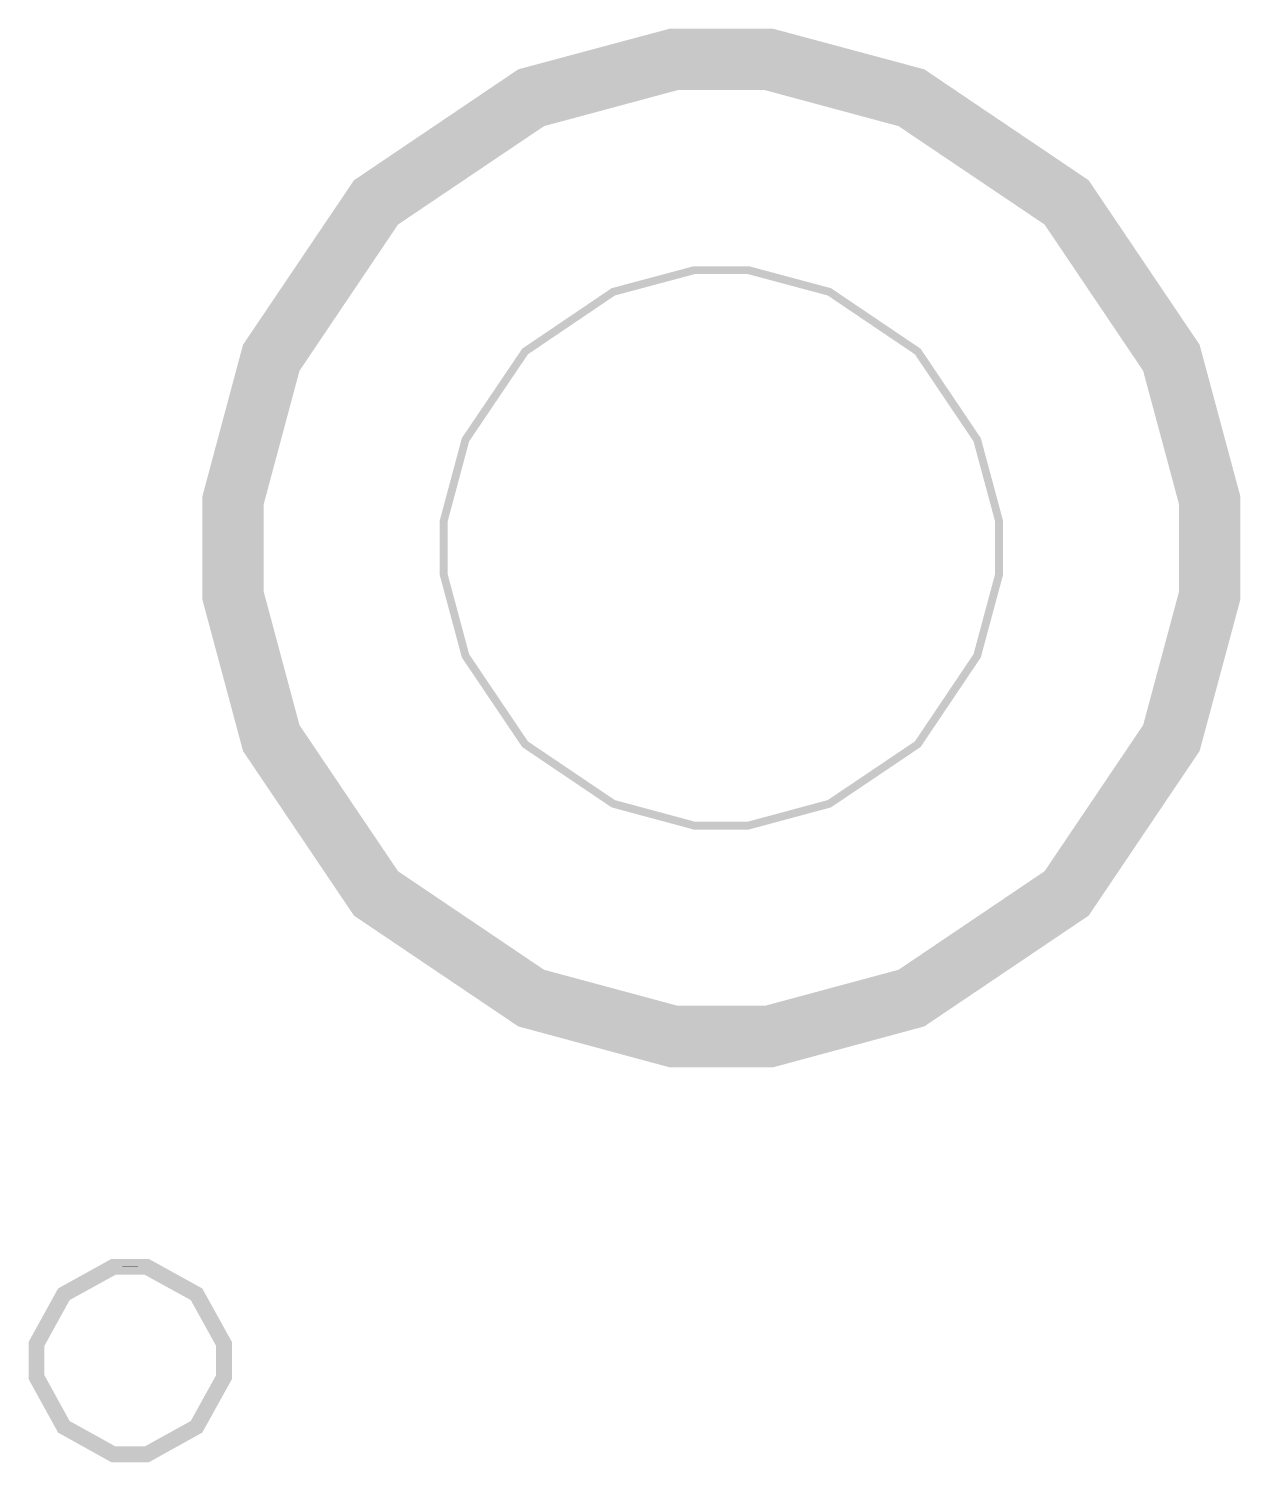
# Model space of a CAD drawing. Extents: x 0.7 to 27.4, y 1.6 to 10.2.
# Drawn here: x 6.2955 to 6.7047, y 5.3169 to 5.8009 of the extents above; entities that cross this region are included whole.
import ezdxf

# ---------------------------------------------------------------- set-up
doc = ezdxf.new("R2010")
doc.units = 0
doc.header["$MEASUREMENT"] = 0
doc.layers.add('Layer1', color=50, linetype='Continuous')

msp = doc.modelspace()

# ---------------------------------------------------------------- linework, layer by layer
at = {"color": 0}
for points, const_width in [([(6.5294, 5.79053), (6.51335, 5.79053), (6.46517, 5.77761), (6.41276, 5.74224), (6.37739, 5.68983), (6.36447, 5.64165), (6.36447, 5.6256), (6.36447, 5.6096), (6.37739, 5.56142), (6.41276, 5.509), (6.46517, 5.47364), (6.51335, 5.46067), (6.5294, 5.46067), (6.54542, 5.46067), (6.59358, 5.47364), (6.646, 5.509), (6.68137, 5.56142), (6.69433, 5.6096), (6.69433, 5.6256), (6.69433, 5.64165), (6.68137, 5.68983), (6.646, 5.74224), (6.59358, 5.77761), (6.54542, 5.79053), (6.5294, 5.79053)], 0.02067), ([(6.5294, 5.79053), (6.51335, 5.79053), (6.46517, 5.77761), (6.41276, 5.74224), (6.37739, 5.68983), (6.36447, 5.64165), (6.36447, 5.6256), (6.36447, 5.6096), (6.37739, 5.56142), (6.41276, 5.509), (6.46517, 5.47364), (6.51335, 5.46067), (6.5294, 5.46067), (6.54542, 5.46067), (6.59358, 5.47364), (6.646, 5.509), (6.68137, 5.56142), (6.69433, 5.6096), (6.69433, 5.6256), (6.69433, 5.64165), (6.68137, 5.68983), (6.646, 5.74224), (6.59358, 5.77761), (6.54542, 5.79053), (6.5294, 5.79053)], 0.02067), ([(6.5294, 5.79053), (6.51335, 5.79053), (6.46517, 5.77761), (6.41276, 5.74224), (6.37739, 5.68983), (6.36447, 5.64165), (6.36447, 5.6256), (6.36447, 5.6096), (6.37739, 5.56142), (6.41276, 5.509), (6.46517, 5.47364), (6.51335, 5.46067), (6.5294, 5.46067), (6.54542, 5.46067), (6.59358, 5.47364), (6.646, 5.509), (6.68137, 5.56142), (6.69433, 5.6096), (6.69433, 5.6256), (6.69433, 5.64165), (6.68137, 5.68983), (6.646, 5.74224), (6.59358, 5.77761), (6.54542, 5.79053), (6.5294, 5.79053)], 0.02067), ([(6.5294, 5.79053), (6.51335, 5.79053), (6.46517, 5.77761), (6.41276, 5.74224), (6.37739, 5.68983), (6.36447, 5.64165), (6.36447, 5.6256), (6.36447, 5.6096), (6.37739, 5.56142), (6.41276, 5.509), (6.46517, 5.47364), (6.51335, 5.46067), (6.5294, 5.46067), (6.54542, 5.46067), (6.59358, 5.47364), (6.646, 5.509), (6.68137, 5.56142), (6.69433, 5.6096), (6.69433, 5.6256), (6.69433, 5.64165), (6.68137, 5.68983), (6.646, 5.74224), (6.59358, 5.77761), (6.54542, 5.79053), (6.5294, 5.79053)], 0.02067), ([(6.5294, 5.79053), (6.51335, 5.79053), (6.46517, 5.77756), (6.41276, 5.74224), (6.37739, 5.68978), (6.36447, 5.64165), (6.36447, 5.6256), (6.36447, 5.6096), (6.37739, 5.56142), (6.41276, 5.50896), (6.46517, 5.47364), (6.51335, 5.46061), (6.5294, 5.46061), (6.54542, 5.46061), (6.59358, 5.47364), (6.646, 5.50896), (6.68137, 5.56142), (6.69433, 5.6096), (6.69433, 5.6256), (6.69433, 5.64165), (6.68137, 5.68978), (6.646, 5.74224), (6.59358, 5.77756), (6.54542, 5.79053), (6.5294, 5.79053)], 0.02067), ([(6.5294, 5.79047), (6.51335, 5.79047), (6.46517, 5.77756), (6.41276, 5.74219), (6.37739, 5.68978), (6.36447, 5.6416), (6.36447, 5.62554), (6.36447, 5.60954), (6.37739, 5.56136), (6.41276, 5.50896), (6.46517, 5.47358), (6.51335, 5.46061), (6.5294, 5.46061), (6.54542, 5.46061), (6.59358, 5.47358), (6.646, 5.50896), (6.68137, 5.56136), (6.69433, 5.60954), (6.69433, 5.62554), (6.69433, 5.6416), (6.68137, 5.68978), (6.646, 5.74219), (6.59358, 5.77756), (6.54542, 5.79047), (6.5294, 5.79047)], 0.02067), ([(6.5294, 5.79047), (6.51335, 5.79047), (6.46517, 5.77756), (6.41276, 5.74219), (6.37739, 5.68978), (6.36447, 5.6416), (6.36447, 5.62554), (6.36447, 5.60954), (6.37739, 5.56136), (6.41276, 5.50896), (6.46517, 5.47358), (6.51335, 5.46061), (6.5294, 5.46061), (6.54542, 5.46061), (6.59358, 5.47358), (6.646, 5.50896), (6.68137, 5.56136), (6.69433, 5.60954), (6.69433, 5.62554), (6.69433, 5.6416), (6.68137, 5.68978), (6.646, 5.74219), (6.59358, 5.77756), (6.54542, 5.79047), (6.5294, 5.79047)], 0.02067), ([(6.5294, 5.79047), (6.51335, 5.79047), (6.46517, 5.77756), (6.41276, 5.74219), (6.37739, 5.68978), (6.36447, 5.6416), (6.36447, 5.62554), (6.36447, 5.60954), (6.37739, 5.56136), (6.41276, 5.50896), (6.46517, 5.47358), (6.51335, 5.46061), (6.5294, 5.46061), (6.54542, 5.46061), (6.59358, 5.47358), (6.646, 5.50896), (6.68137, 5.56136), (6.69433, 5.60954), (6.69433, 5.62554), (6.69433, 5.6416), (6.68137, 5.68978), (6.646, 5.74219), (6.59358, 5.77756), (6.54542, 5.79047), (6.5294, 5.79047)], 0.02067), ([(6.5294, 5.79047), (6.51335, 5.79047), (6.46517, 5.77756), (6.41276, 5.74219), (6.37739, 5.68978), (6.36447, 5.6416), (6.36447, 5.62554), (6.36447, 5.60954), (6.37739, 5.56136), (6.41276, 5.50896), (6.46517, 5.47358), (6.51335, 5.46061), (6.5294, 5.46061), (6.54542, 5.46061), (6.59358, 5.47358), (6.646, 5.50896), (6.68137, 5.56136), (6.69433, 5.60954), (6.69433, 5.62554), (6.69433, 5.6416), (6.68137, 5.68978), (6.646, 5.74219), (6.59358, 5.77756), (6.54542, 5.79047), (6.5294, 5.79047)], 0.02067), ([(6.5294, 5.79047), (6.51335, 5.79047), (6.46517, 5.77756), (6.41276, 5.74219), (6.37739, 5.68978), (6.36447, 5.6416), (6.36447, 5.62554), (6.36447, 5.60954), (6.37739, 5.56136), (6.41276, 5.50896), (6.46517, 5.47358), (6.51335, 5.46061), (6.5294, 5.46061), (6.54542, 5.46061), (6.59358, 5.47358), (6.646, 5.50896), (6.68137, 5.56136), (6.69433, 5.60954), (6.69433, 5.62554), (6.69433, 5.6416), (6.68137, 5.68978), (6.646, 5.74219), (6.59358, 5.77756), (6.54542, 5.79047), (6.5294, 5.79047)], 0.02067), ([(6.5294, 5.79047), (6.51335, 5.79047), (6.46517, 5.77756), (6.41276, 5.74219), (6.37739, 5.68978), (6.36447, 5.6416), (6.36447, 5.62554), (6.36447, 5.60954), (6.37739, 5.56136), (6.41276, 5.50896), (6.46517, 5.47358), (6.51335, 5.46061), (6.5294, 5.46061), (6.54542, 5.46061), (6.59358, 5.47358), (6.646, 5.50896), (6.68137, 5.56136), (6.69433, 5.60954), (6.69433, 5.62554), (6.69433, 5.6416), (6.68137, 5.68978), (6.646, 5.74219), (6.59358, 5.77756), (6.54542, 5.79047), (6.5294, 5.79047)], 0.02067), ([(6.5294, 5.79047), (6.51335, 5.79047), (6.46517, 5.77756), (6.41276, 5.74219), (6.37739, 5.68978), (6.36447, 5.6416), (6.36447, 5.62554), (6.36447, 5.60954), (6.37739, 5.56136), (6.41276, 5.50896), (6.46517, 5.47358), (6.51335, 5.46061), (6.5294, 5.46061), (6.54542, 5.46061), (6.59358, 5.47358), (6.646, 5.50896), (6.68137, 5.56136), (6.69433, 5.60954), (6.69433, 5.62554), (6.69433, 5.6416), (6.68137, 5.68978), (6.646, 5.74219), (6.59358, 5.77756), (6.54542, 5.79047), (6.5294, 5.79047)], 0.02067), ([(6.5294, 5.79047), (6.51335, 5.79047), (6.46517, 5.77756), (6.41276, 5.74219), (6.37739, 5.68978), (6.36447, 5.6416), (6.36447, 5.62554), (6.36447, 5.60954), (6.37739, 5.56136), (6.41276, 5.50896), (6.46517, 5.47358), (6.51335, 5.46061), (6.5294, 5.46061), (6.54542, 5.46061), (6.59358, 5.47358), (6.646, 5.50896), (6.68137, 5.56136), (6.69433, 5.60954), (6.69433, 5.62554), (6.69433, 5.6416), (6.68137, 5.68978), (6.646, 5.74219), (6.59358, 5.77756), (6.54542, 5.79047), (6.5294, 5.79047)], 0.02067), ([(6.5294, 5.79047), (6.51335, 5.79047), (6.46517, 5.77756), (6.41276, 5.74219), (6.37739, 5.68978), (6.36447, 5.6416), (6.36447, 5.62554), (6.36447, 5.60954), (6.37739, 5.56136), (6.41276, 5.50896), (6.46517, 5.47358), (6.51335, 5.46061), (6.5294, 5.46061), (6.54542, 5.46061), (6.59358, 5.47358), (6.646, 5.50896), (6.68137, 5.56136), (6.69433, 5.60954), (6.69433, 5.62554), (6.69433, 5.6416), (6.68137, 5.68978), (6.646, 5.74219), (6.59358, 5.77756), (6.54542, 5.79047), (6.5294, 5.79047)], 0.02067), ([(6.5294, 5.79047), (6.51335, 5.79047), (6.46517, 5.77756), (6.41276, 5.74219), (6.37739, 5.68978), (6.36447, 5.6416), (6.36447, 5.62554), (6.36447, 5.60954), (6.37739, 5.56136), (6.41276, 5.50896), (6.46517, 5.47358), (6.51335, 5.46061), (6.5294, 5.46061), (6.54542, 5.46061), (6.59358, 5.47358), (6.646, 5.50896), (6.68137, 5.56136), (6.69433, 5.60954), (6.69433, 5.62554), (6.69433, 5.6416), (6.68137, 5.68978), (6.646, 5.74219), (6.59358, 5.77756), (6.54542, 5.79047), (6.5294, 5.79047)], 0.02067), ([(6.5294, 5.79047), (6.51335, 5.79047), (6.46517, 5.77756), (6.41276, 5.74219), (6.37739, 5.68978), (6.36447, 5.6416), (6.36447, 5.62554), (6.36447, 5.60954), (6.37739, 5.56136), (6.41276, 5.50896), (6.46517, 5.47358), (6.51335, 5.46061), (6.5294, 5.46061), (6.54542, 5.46061), (6.59358, 5.47358), (6.646, 5.50896), (6.68137, 5.56136), (6.69433, 5.60954), (6.69433, 5.62554), (6.69433, 5.6416), (6.68137, 5.68978), (6.646, 5.74219), (6.59358, 5.77756), (6.54542, 5.79047), (6.5294, 5.79047)], 0.02067), ([(6.5294, 5.79047), (6.51335, 5.79047), (6.46517, 5.77756), (6.41276, 5.74219), (6.37739, 5.68978), (6.36447, 5.6416), (6.36447, 5.62554), (6.36447, 5.60954), (6.37739, 5.56136), (6.41276, 5.50896), (6.46517, 5.47358), (6.51335, 5.46061), (6.5294, 5.46061), (6.54542, 5.46061), (6.59358, 5.47358), (6.646, 5.50896), (6.68137, 5.56136), (6.69433, 5.60954), (6.69433, 5.62554), (6.69433, 5.6416), (6.68137, 5.68978), (6.646, 5.74219), (6.59358, 5.77756), (6.54542, 5.79047), (6.5294, 5.79047)], 0.02067), ([(6.5294, 5.79047), (6.51335, 5.79047), (6.46517, 5.77756), (6.41276, 5.74219), (6.37739, 5.68978), (6.36447, 5.6416), (6.36447, 5.62554), (6.36447, 5.60954), (6.37739, 5.56136), (6.41276, 5.50896), (6.46517, 5.47358), (6.51335, 5.46061), (6.5294, 5.46061), (6.54542, 5.46061), (6.59358, 5.47358), (6.646, 5.50896), (6.68137, 5.56136), (6.69433, 5.60954), (6.69433, 5.62554), (6.69433, 5.6416), (6.68137, 5.68978), (6.646, 5.74219), (6.59358, 5.77756), (6.54542, 5.79047), (6.5294, 5.79047)], 0.02067), ([(6.5294, 5.79047), (6.51335, 5.79047), (6.46517, 5.77756), (6.41276, 5.74219), (6.37739, 5.68978), (6.36447, 5.6416), (6.36447, 5.62554), (6.36447, 5.60954), (6.37739, 5.56136), (6.41276, 5.50896), (6.46517, 5.47358), (6.51335, 5.46061), (6.5294, 5.46061), (6.54542, 5.46061), (6.59358, 5.47358), (6.646, 5.50896), (6.68137, 5.56136), (6.69433, 5.60954), (6.69433, 5.62554), (6.69433, 5.6416), (6.68137, 5.68978), (6.646, 5.74219), (6.59358, 5.77756), (6.54542, 5.79047), (6.5294, 5.79047)], 0.02067), ([(6.5294, 5.79047), (6.51335, 5.79047), (6.46517, 5.77756), (6.41276, 5.74219), (6.37739, 5.68978), (6.36447, 5.6416), (6.36447, 5.62554), (6.36447, 5.60954), (6.37739, 5.56136), (6.41276, 5.50896), (6.46517, 5.47358), (6.51335, 5.46061), (6.5294, 5.46061), (6.54542, 5.46061), (6.59358, 5.47358), (6.646, 5.50896), (6.68137, 5.56136), (6.69433, 5.60954), (6.69433, 5.62554), (6.69433, 5.6416), (6.68137, 5.68978), (6.646, 5.74219), (6.59358, 5.77756), (6.54542, 5.79047), (6.5294, 5.79047)], 0.02067), ([(6.5294, 5.79047), (6.51335, 5.79047), (6.46517, 5.7775), (6.41276, 5.74219), (6.37739, 5.68972), (6.36447, 5.64154), (6.36447, 5.62549), (6.36447, 5.60949), (6.37739, 5.56136), (6.41276, 5.5089), (6.46517, 5.47358), (6.51335, 5.46056), (6.5294, 5.46056), (6.54542, 5.46056), (6.59358, 5.47358), (6.646, 5.5089), (6.68137, 5.56136), (6.69433, 5.60949), (6.69433, 5.62549), (6.69433, 5.64154), (6.68137, 5.68972), (6.646, 5.74219), (6.59358, 5.7775), (6.54542, 5.79047), (6.5294, 5.79047)], 0.02067), ([(6.5294, 5.79053), (6.5294, 5.79042), (6.5294, 5.79053)], 0.02067), ([(6.5294, 5.71935), (6.52024, 5.71935), (6.49289, 5.71203), (6.46311, 5.69189), (6.44299, 5.66211), (6.43565, 5.63476), (6.43565, 5.6256), (6.43565, 5.61649), (6.44299, 5.58914), (6.46311, 5.55931), (6.49289, 5.53922), (6.52024, 5.53185), (6.5294, 5.53185), (6.53851, 5.53185), (6.56586, 5.53922), (6.59571, 5.55931), (6.61578, 5.58914), (6.62315, 5.61649), (6.62315, 5.6256), (6.62315, 5.63476), (6.61578, 5.66211), (6.59571, 5.69189), (6.56586, 5.71203), (6.53851, 5.71935), (6.5294, 5.71935)], 0.00266), ([(6.5294, 5.71935), (6.52024, 5.71935), (6.49289, 5.71203), (6.46311, 5.69189), (6.44299, 5.66211), (6.43565, 5.63476), (6.43565, 5.6256), (6.43565, 5.61649), (6.44299, 5.58914), (6.46311, 5.55931), (6.49289, 5.53922), (6.52024, 5.53185), (6.5294, 5.53185), (6.53851, 5.53185), (6.56586, 5.53922), (6.59571, 5.55931), (6.61578, 5.58914), (6.62315, 5.61649), (6.62315, 5.6256), (6.62315, 5.63476), (6.61578, 5.66211), (6.59571, 5.69189), (6.56586, 5.71203), (6.53851, 5.71935), (6.5294, 5.71935)], 0.00266), ([(6.5294, 5.71935), (6.52024, 5.71935), (6.49289, 5.71203), (6.46311, 5.69189), (6.44299, 5.66211), (6.43565, 5.63476), (6.43565, 5.6256), (6.43565, 5.61649), (6.44299, 5.58914), (6.46311, 5.55931), (6.49289, 5.53922), (6.52024, 5.53185), (6.5294, 5.53185), (6.53851, 5.53185), (6.56586, 5.53922), (6.59571, 5.55931), (6.61578, 5.58914), (6.62315, 5.61649), (6.62315, 5.6256), (6.62315, 5.63476), (6.61578, 5.66211), (6.59571, 5.69189), (6.56586, 5.71203), (6.53851, 5.71935), (6.5294, 5.71935)], 0.00266), ([(6.5294, 5.71935), (6.52024, 5.71935), (6.49289, 5.71203), (6.46311, 5.69189), (6.44299, 5.66211), (6.43565, 5.63476), (6.43565, 5.6256), (6.43565, 5.61649), (6.44299, 5.58914), (6.46311, 5.55931), (6.49289, 5.53922), (6.52024, 5.53185), (6.5294, 5.53185), (6.53851, 5.53185), (6.56586, 5.53922), (6.59571, 5.55931), (6.61578, 5.58914), (6.62315, 5.61649), (6.62315, 5.6256), (6.62315, 5.63476), (6.61578, 5.66211), (6.59571, 5.69189), (6.56586, 5.71203), (6.53851, 5.71935), (6.5294, 5.71935)], 0.00266), ([(6.5294, 5.71935), (6.52024, 5.71935), (6.49289, 5.71203), (6.46311, 5.69189), (6.44299, 5.66211), (6.43565, 5.63476), (6.43565, 5.6256), (6.43565, 5.61649), (6.44299, 5.58914), (6.46311, 5.55931), (6.49289, 5.53922), (6.52024, 5.53185), (6.5294, 5.53185), (6.53851, 5.53185), (6.56586, 5.53922), (6.59571, 5.55931), (6.61578, 5.58914), (6.62315, 5.61649), (6.62315, 5.6256), (6.62315, 5.63476), (6.61578, 5.66211), (6.59571, 5.69189), (6.56586, 5.71203), (6.53851, 5.71935), (6.5294, 5.71935)], 0.00266), ([(6.5294, 5.71935), (6.52024, 5.71935), (6.49289, 5.71203), (6.46311, 5.69189), (6.44299, 5.66211), (6.43565, 5.63476), (6.43565, 5.6256), (6.43565, 5.61649), (6.44299, 5.58914), (6.46311, 5.55931), (6.49289, 5.53922), (6.52024, 5.53185), (6.5294, 5.53185), (6.53851, 5.53185), (6.56586, 5.53922), (6.59571, 5.55931), (6.61578, 5.58914), (6.62315, 5.61649), (6.62315, 5.6256), (6.62315, 5.63476), (6.61578, 5.66211), (6.59571, 5.69189), (6.56586, 5.71203), (6.53851, 5.71935), (6.5294, 5.71935)], 0.00266), ([(6.5294, 5.71935), (6.52024, 5.71935), (6.49289, 5.71203), (6.46311, 5.69189), (6.44299, 5.66211), (6.43565, 5.63476), (6.43565, 5.6256), (6.43565, 5.61649), (6.44299, 5.58914), (6.46311, 5.55931), (6.49289, 5.53922), (6.52024, 5.53185), (6.5294, 5.53185), (6.53851, 5.53185), (6.56586, 5.53922), (6.59571, 5.55931), (6.61578, 5.58914), (6.62315, 5.61649), (6.62315, 5.6256), (6.62315, 5.63476), (6.61578, 5.66211), (6.59571, 5.69189), (6.56586, 5.71203), (6.53851, 5.71935), (6.5294, 5.71935)], 0.00266), ([(6.5294, 5.71935), (6.52024, 5.71935), (6.49289, 5.71203), (6.46311, 5.69189), (6.44299, 5.66211), (6.43565, 5.63476), (6.43565, 5.6256), (6.43565, 5.61649), (6.44299, 5.58914), (6.46311, 5.55931), (6.49289, 5.53922), (6.52024, 5.53185), (6.5294, 5.53185), (6.53851, 5.53185), (6.56586, 5.53922), (6.59571, 5.55931), (6.61578, 5.58914), (6.62315, 5.61649), (6.62315, 5.6256), (6.62315, 5.63476), (6.61578, 5.66211), (6.59571, 5.69189), (6.56586, 5.71203), (6.53851, 5.71935), (6.5294, 5.71935)], 0.00266), ([(6.5294, 5.71935), (6.52024, 5.71935), (6.49289, 5.71203), (6.46311, 5.69189), (6.44299, 5.66211), (6.43565, 5.63476), (6.43565, 5.6256), (6.43565, 5.61649), (6.44299, 5.58914), (6.46311, 5.55931), (6.49289, 5.53922), (6.52024, 5.53185), (6.5294, 5.53185), (6.53851, 5.53185), (6.56586, 5.53922), (6.59571, 5.55931), (6.61578, 5.58914), (6.62315, 5.61649), (6.62315, 5.6256), (6.62315, 5.63476), (6.61578, 5.66211), (6.59571, 5.69189), (6.56586, 5.71203), (6.53851, 5.71935), (6.5294, 5.71935)], 0.00266), ([(6.5294, 5.71935), (6.52024, 5.71935), (6.49289, 5.71203), (6.46311, 5.69189), (6.44299, 5.66211), (6.43565, 5.63476), (6.43565, 5.6256), (6.43565, 5.61649), (6.44299, 5.58914), (6.46311, 5.55931), (6.49289, 5.53922), (6.52024, 5.53185), (6.5294, 5.53185), (6.53851, 5.53185), (6.56586, 5.53922), (6.59571, 5.55931), (6.61578, 5.58914), (6.62315, 5.61649), (6.62315, 5.6256), (6.62315, 5.63476), (6.61578, 5.66211), (6.59571, 5.69189), (6.56586, 5.71203), (6.53851, 5.71935), (6.5294, 5.71935)], 0.00266), ([(6.5294, 5.71935), (6.52024, 5.71935), (6.49289, 5.71203), (6.46311, 5.69189), (6.44299, 5.66211), (6.43565, 5.63476), (6.43565, 5.6256), (6.43565, 5.61649), (6.44299, 5.58914), (6.46311, 5.55931), (6.49289, 5.53922), (6.52024, 5.53185), (6.5294, 5.53185), (6.53851, 5.53185), (6.56586, 5.53922), (6.59571, 5.55931), (6.61578, 5.58914), (6.62315, 5.61649), (6.62315, 5.6256), (6.62315, 5.63476), (6.61578, 5.66211), (6.59571, 5.69189), (6.56586, 5.71203), (6.53851, 5.71935), (6.5294, 5.71935)], 0.00266), ([(6.5294, 5.71935), (6.52024, 5.71935), (6.49289, 5.71203), (6.46311, 5.69189), (6.44299, 5.66211), (6.43565, 5.63476), (6.43565, 5.6256), (6.43565, 5.61649), (6.44299, 5.58914), (6.46311, 5.55931), (6.49289, 5.53922), (6.52024, 5.53185), (6.5294, 5.53185), (6.53851, 5.53185), (6.56586, 5.53922), (6.59571, 5.55931), (6.61578, 5.58914), (6.62315, 5.61649), (6.62315, 5.6256), (6.62315, 5.63476), (6.61578, 5.66211), (6.59571, 5.69189), (6.56586, 5.71203), (6.53851, 5.71935), (6.5294, 5.71935)], 0.00266), ([(6.5294, 5.71935), (6.52024, 5.71935), (6.49289, 5.71203), (6.46311, 5.69189), (6.44299, 5.66211), (6.43565, 5.63476), (6.43565, 5.6256), (6.43565, 5.61649), (6.44299, 5.58914), (6.46311, 5.55931), (6.49289, 5.53922), (6.52024, 5.53185), (6.5294, 5.53185), (6.53851, 5.53185), (6.56586, 5.53922), (6.59571, 5.55931), (6.61578, 5.58914), (6.62315, 5.61649), (6.62315, 5.6256), (6.62315, 5.63476), (6.61578, 5.66211), (6.59571, 5.69189), (6.56586, 5.71203), (6.53851, 5.71935), (6.5294, 5.71935)], 0.00266), ([(6.5294, 5.71935), (6.52024, 5.71935), (6.49289, 5.71203), (6.46311, 5.69189), (6.44299, 5.66211), (6.43565, 5.63476), (6.43565, 5.6256), (6.43565, 5.61649), (6.44299, 5.58914), (6.46311, 5.55931), (6.49289, 5.53922), (6.52024, 5.53185), (6.5294, 5.53185), (6.53851, 5.53185), (6.56586, 5.53922), (6.59571, 5.55931), (6.61578, 5.58914), (6.62315, 5.61649), (6.62315, 5.6256), (6.62315, 5.63476), (6.61578, 5.66211), (6.59571, 5.69189), (6.56586, 5.71203), (6.53851, 5.71935), (6.5294, 5.71935)], 0.00266), ([(6.5294, 5.71935), (6.52024, 5.71935), (6.49289, 5.71203), (6.46311, 5.69189), (6.44299, 5.66211), (6.43565, 5.63476), (6.43565, 5.6256), (6.43565, 5.61649), (6.44299, 5.58914), (6.46311, 5.55931), (6.49289, 5.53922), (6.52024, 5.53185), (6.5294, 5.53185), (6.53851, 5.53185), (6.56586, 5.53922), (6.59571, 5.55931), (6.61578, 5.58914), (6.62315, 5.61649), (6.62315, 5.6256), (6.62315, 5.63476), (6.61578, 5.66211), (6.59571, 5.69189), (6.56586, 5.71203), (6.53851, 5.71935), (6.5294, 5.71935)], 0.00266), ([(6.5294, 5.71935), (6.52024, 5.71935), (6.49289, 5.71203), (6.46311, 5.69189), (6.44299, 5.66211), (6.43565, 5.63476), (6.43565, 5.6256), (6.43565, 5.61649), (6.44299, 5.58914), (6.46311, 5.55931), (6.49289, 5.53922), (6.52024, 5.53185), (6.5294, 5.53185), (6.53851, 5.53185), (6.56586, 5.53922), (6.59571, 5.55931), (6.61578, 5.58914), (6.62315, 5.61649), (6.62315, 5.6256), (6.62315, 5.63476), (6.61578, 5.66211), (6.59571, 5.69189), (6.56586, 5.71203), (6.53851, 5.71935), (6.5294, 5.71935)], 0.00266), ([(6.5294, 5.71935), (6.52024, 5.71935), (6.49289, 5.71203), (6.46311, 5.69189), (6.44299, 5.66211), (6.43565, 5.63476), (6.43565, 5.6256), (6.43565, 5.61649), (6.44299, 5.58914), (6.46311, 5.55931), (6.49289, 5.53922), (6.52024, 5.53185), (6.5294, 5.53185), (6.53851, 5.53185), (6.56586, 5.53922), (6.59571, 5.55931), (6.61578, 5.58914), (6.62315, 5.61649), (6.62315, 5.6256), (6.62315, 5.63476), (6.61578, 5.66211), (6.59571, 5.69189), (6.56586, 5.71203), (6.53851, 5.71935), (6.5294, 5.71935)], 0.00266), ([(6.5294, 5.71935), (6.52024, 5.71935), (6.49289, 5.71203), (6.46311, 5.69189), (6.44299, 5.66211), (6.43565, 5.63476), (6.43565, 5.6256), (6.43565, 5.61649), (6.44299, 5.58914), (6.46311, 5.55931), (6.49289, 5.53922), (6.52024, 5.53185), (6.5294, 5.53185), (6.53851, 5.53185), (6.56586, 5.53922), (6.59571, 5.55931), (6.61578, 5.58914), (6.62315, 5.61649), (6.62315, 5.6256), (6.62315, 5.63476), (6.61578, 5.66211), (6.59571, 5.69189), (6.56586, 5.71203), (6.53851, 5.71935), (6.5294, 5.71935)], 0.00266), ([(6.5294, 5.71935), (6.52024, 5.71935), (6.49289, 5.71203), (6.46311, 5.69189), (6.44299, 5.66211), (6.43565, 5.63476), (6.43565, 5.6256), (6.43565, 5.61649), (6.44299, 5.58914), (6.46311, 5.55931), (6.49289, 5.53922), (6.52024, 5.53185), (6.5294, 5.53185), (6.53851, 5.53185), (6.56586, 5.53922), (6.59571, 5.55931), (6.61578, 5.58914), (6.62315, 5.61649), (6.62315, 5.6256), (6.62315, 5.63476), (6.61578, 5.66211), (6.59571, 5.69189), (6.56586, 5.71203), (6.53851, 5.71935), (6.5294, 5.71935)], 0.00266), ([(6.5294, 5.71935), (6.52024, 5.71935), (6.49289, 5.71203), (6.46311, 5.69189), (6.44299, 5.66211), (6.43565, 5.63476), (6.43565, 5.6256), (6.43565, 5.61649), (6.44299, 5.58914), (6.46311, 5.55931), (6.49289, 5.53922), (6.52024, 5.53185), (6.5294, 5.53185), (6.53851, 5.53185), (6.56586, 5.53922), (6.59571, 5.55931), (6.61578, 5.58914), (6.62315, 5.61649), (6.62315, 5.6256), (6.62315, 5.63476), (6.61578, 5.66211), (6.59571, 5.69189), (6.56586, 5.71203), (6.53851, 5.71935), (6.5294, 5.71935)], 0.00266), ([(6.5294, 5.71935), (6.52024, 5.71935), (6.49289, 5.71203), (6.46311, 5.69189), (6.44299, 5.66211), (6.43565, 5.63476), (6.43565, 5.6256), (6.43565, 5.61649), (6.44299, 5.58914), (6.46311, 5.55931), (6.49289, 5.53922), (6.52024, 5.53185), (6.5294, 5.53185), (6.53851, 5.53185), (6.56586, 5.53922), (6.59571, 5.55931), (6.61578, 5.58914), (6.62315, 5.61649), (6.62315, 5.6256), (6.62315, 5.63476), (6.61578, 5.66211), (6.59571, 5.69189), (6.56586, 5.71203), (6.53851, 5.71935), (6.5294, 5.71935)], 0.00266)]:
    msp.add_lwpolyline(points, close=True, dxfattribs=dict(at, const_width=const_width))
at = {"color": 0, "const_width": 0.02067}
for points in [[(6.5294, 5.79053), (6.5294, 5.79047)], [(6.36447, 5.6256), (6.36447, 5.62554)], [(6.69433, 5.6256), (6.69433, 5.62549)], [(6.5294, 5.46067), (6.5294, 5.46056)]]:
    msp.add_lwpolyline(points, dxfattribs=at)
at = {"layer": 'Layer1', "color": 2, "const_width": 0.00531}
for points in [[(6.32975, 5.38292), (6.32411, 5.38292), (6.30735, 5.37364), (6.29812, 5.35688), (6.29812, 5.35124), (6.29812, 5.34565), (6.30735, 5.32889), (6.32411, 5.31961), (6.32975, 5.31961), (6.33535, 5.31961), (6.35215, 5.32889), (6.36143, 5.34565), (6.36143, 5.35124), (6.36143, 5.35688), (6.35215, 5.37364), (6.33535, 5.38292), (6.32975, 5.38292)], [(6.32975, 5.38286), (6.32411, 5.38286), (6.30735, 5.37364), (6.29812, 5.35688), (6.29812, 5.35124), (6.29812, 5.34565), (6.30735, 5.32889), (6.32411, 5.31961), (6.32975, 5.31961), (6.33535, 5.31961), (6.35215, 5.32889), (6.36143, 5.34565), (6.36143, 5.35124), (6.36143, 5.35688), (6.35215, 5.37364), (6.33535, 5.38286), (6.32975, 5.38286)], [(6.32975, 5.38286), (6.32411, 5.38286), (6.30735, 5.37364), (6.29812, 5.35688), (6.29812, 5.35124), (6.29812, 5.34565), (6.30735, 5.32889), (6.32411, 5.31961), (6.32975, 5.31961), (6.33535, 5.31961), (6.35215, 5.32889), (6.36143, 5.34565), (6.36143, 5.35124), (6.36143, 5.35688), (6.35215, 5.37364), (6.33535, 5.38286), (6.32975, 5.38286)], [(6.32975, 5.38286), (6.32411, 5.38286), (6.30735, 5.37364), (6.29812, 5.35688), (6.29812, 5.35124), (6.29812, 5.34565), (6.30735, 5.32889), (6.32411, 5.31961), (6.32975, 5.31961), (6.33535, 5.31961), (6.35215, 5.32889), (6.36143, 5.34565), (6.36143, 5.35124), (6.36143, 5.35688), (6.35215, 5.37364), (6.33535, 5.38286), (6.32975, 5.38286)], [(6.32975, 5.38286), (6.32411, 5.38286), (6.30735, 5.37364), (6.29812, 5.35688), (6.29812, 5.35124), (6.29812, 5.34565), (6.30735, 5.32889), (6.32411, 5.31961), (6.32975, 5.31961), (6.33535, 5.31961), (6.35215, 5.32889), (6.36143, 5.34565), (6.36143, 5.35124), (6.36143, 5.35688), (6.35215, 5.37364), (6.33535, 5.38286), (6.32975, 5.38286)], [(6.32975, 5.38286), (6.32411, 5.38286), (6.30735, 5.37364), (6.29812, 5.35688), (6.29812, 5.35124), (6.29812, 5.34565), (6.30735, 5.32889), (6.32411, 5.31961), (6.32975, 5.31961), (6.33535, 5.31961), (6.35215, 5.32889), (6.36143, 5.34565), (6.36143, 5.35124), (6.36143, 5.35688), (6.35215, 5.37364), (6.33535, 5.38286), (6.32975, 5.38286)], [(6.32975, 5.38286), (6.32411, 5.38286), (6.30735, 5.37364), (6.29812, 5.35688), (6.29812, 5.35124), (6.29812, 5.34565), (6.30735, 5.32889), (6.32411, 5.31961), (6.32975, 5.31961), (6.33535, 5.31961), (6.35215, 5.32889), (6.36143, 5.34565), (6.36143, 5.35124), (6.36143, 5.35688), (6.35215, 5.37364), (6.33535, 5.38286), (6.32975, 5.38286)], [(6.32975, 5.38286), (6.32411, 5.38286), (6.30735, 5.37364), (6.29812, 5.35688), (6.29812, 5.35124), (6.29812, 5.34565), (6.30735, 5.32889), (6.32411, 5.31961), (6.32975, 5.31961), (6.33535, 5.31961), (6.35215, 5.32889), (6.36143, 5.34565), (6.36143, 5.35124), (6.36143, 5.35688), (6.35215, 5.37364), (6.33535, 5.38286), (6.32975, 5.38286)], [(6.32975, 5.38286), (6.32411, 5.38286), (6.30735, 5.37364), (6.29812, 5.35688), (6.29812, 5.35124), (6.29812, 5.34565), (6.30735, 5.32889), (6.32411, 5.31961), (6.32975, 5.31961), (6.33535, 5.31961), (6.35215, 5.32889), (6.36143, 5.34565), (6.36143, 5.35124), (6.36143, 5.35688), (6.35215, 5.37364), (6.33535, 5.38286), (6.32975, 5.38286)], [(6.32975, 5.38286), (6.32411, 5.38286), (6.30735, 5.37364), (6.29812, 5.35688), (6.29812, 5.35124), (6.29812, 5.34565), (6.30735, 5.32889), (6.32411, 5.31961), (6.32975, 5.31961), (6.33535, 5.31961), (6.35215, 5.32889), (6.36143, 5.34565), (6.36143, 5.35124), (6.36143, 5.35688), (6.35215, 5.37364), (6.33535, 5.38286), (6.32975, 5.38286)], [(6.32975, 5.38286), (6.32411, 5.38286), (6.30735, 5.37364), (6.29812, 5.35688), (6.29812, 5.35124), (6.29812, 5.34565), (6.30735, 5.32889), (6.32411, 5.31961), (6.32975, 5.31961), (6.33535, 5.31961), (6.35215, 5.32889), (6.36143, 5.34565), (6.36143, 5.35124), (6.36143, 5.35688), (6.35215, 5.37364), (6.33535, 5.38286), (6.32975, 5.38286)], [(6.32975, 5.38286), (6.32411, 5.38286), (6.30735, 5.37364), (6.29812, 5.35688), (6.29812, 5.35124), (6.29812, 5.34565), (6.30735, 5.32889), (6.32411, 5.31961), (6.32975, 5.31961), (6.33535, 5.31961), (6.35215, 5.32889), (6.36143, 5.34565), (6.36143, 5.35124), (6.36143, 5.35688), (6.35215, 5.37364), (6.33535, 5.38286), (6.32975, 5.38286)], [(6.32975, 5.38286), (6.32411, 5.38286), (6.30735, 5.37364), (6.29812, 5.35688), (6.29812, 5.35124), (6.29812, 5.34565), (6.30735, 5.32889), (6.32411, 5.31961), (6.32975, 5.31961), (6.33535, 5.31961), (6.35215, 5.32889), (6.36143, 5.34565), (6.36143, 5.35124), (6.36143, 5.35688), (6.35215, 5.37364), (6.33535, 5.38286), (6.32975, 5.38286)], [(6.32975, 5.38286), (6.32411, 5.38286), (6.30735, 5.37364), (6.29812, 5.35688), (6.29812, 5.35124), (6.29812, 5.34565), (6.30735, 5.32889), (6.32411, 5.31961), (6.32975, 5.31961), (6.33535, 5.31961), (6.35215, 5.32889), (6.36143, 5.34565), (6.36143, 5.35124), (6.36143, 5.35688), (6.35215, 5.37364), (6.33535, 5.38286), (6.32975, 5.38286)], [(6.32975, 5.38286), (6.32411, 5.38286), (6.30735, 5.37364), (6.29812, 5.35688), (6.29812, 5.35124), (6.29812, 5.34565), (6.30735, 5.32889), (6.32411, 5.31961), (6.32975, 5.31961), (6.33535, 5.31961), (6.35215, 5.32889), (6.36143, 5.34565), (6.36143, 5.35124), (6.36143, 5.35688), (6.35215, 5.37364), (6.33535, 5.38286), (6.32975, 5.38286)], [(6.32975, 5.38286), (6.32411, 5.38286), (6.30735, 5.37364), (6.29812, 5.35688), (6.29812, 5.35124), (6.29812, 5.34565), (6.30735, 5.32889), (6.32411, 5.31961), (6.32975, 5.31961), (6.33535, 5.31961), (6.35215, 5.32889), (6.36143, 5.34565), (6.36143, 5.35124), (6.36143, 5.35688), (6.35215, 5.37364), (6.33535, 5.38286), (6.32975, 5.38286)], [(6.32975, 5.38286), (6.32411, 5.38286), (6.30735, 5.37364), (6.29812, 5.35688), (6.29812, 5.35124), (6.29812, 5.34565), (6.30735, 5.32889), (6.32411, 5.31961), (6.32975, 5.31961), (6.33535, 5.31961), (6.35215, 5.32889), (6.36143, 5.34565), (6.36143, 5.35124), (6.36143, 5.35688), (6.35215, 5.37364), (6.33535, 5.38286), (6.32975, 5.38286)], [(6.32975, 5.38286), (6.32411, 5.38286), (6.30735, 5.37364), (6.29812, 5.35688), (6.29812, 5.35124), (6.29812, 5.34565), (6.30735, 5.32889), (6.32411, 5.31961), (6.32975, 5.31961), (6.33535, 5.31961), (6.35215, 5.32889), (6.36143, 5.34565), (6.36143, 5.35124), (6.36143, 5.35688), (6.35215, 5.37364), (6.33535, 5.38286), (6.32975, 5.38286)], [(6.32975, 5.38286), (6.32411, 5.38286), (6.30735, 5.37364), (6.29812, 5.35688), (6.29812, 5.35124), (6.29812, 5.34565), (6.30735, 5.32889), (6.32411, 5.31961), (6.32975, 5.31961), (6.33535, 5.31961), (6.35215, 5.32889), (6.36143, 5.34565), (6.36143, 5.35124), (6.36143, 5.35688), (6.35215, 5.37364), (6.33535, 5.38286), (6.32975, 5.38286)], [(6.32975, 5.38286), (6.32411, 5.38286), (6.30735, 5.37364), (6.29812, 5.35688), (6.29812, 5.35124), (6.29812, 5.34565), (6.30735, 5.32889), (6.32411, 5.31956), (6.32975, 5.31956), (6.33535, 5.31956), (6.35215, 5.32889), (6.36143, 5.34565), (6.36143, 5.35124), (6.36143, 5.35688), (6.35215, 5.37364), (6.33535, 5.38286), (6.32975, 5.38286)], [(6.32975, 5.38286), (6.32411, 5.38286), (6.30735, 5.37364), (6.29812, 5.35688), (6.29812, 5.35124), (6.29812, 5.34565), (6.30735, 5.32889), (6.32411, 5.31956), (6.32975, 5.31956), (6.33535, 5.31956), (6.35215, 5.32889), (6.36143, 5.34565), (6.36143, 5.35124), (6.36143, 5.35688), (6.35215, 5.37364), (6.33535, 5.38286), (6.32975, 5.38286)]]:
    msp.add_lwpolyline(points, close=True, dxfattribs=at)
msp.add_lwpolyline([(6.32975, 5.38292), (6.32975, 5.38286)], dxfattribs=at)

doc.saveas('drawing.dxf')
